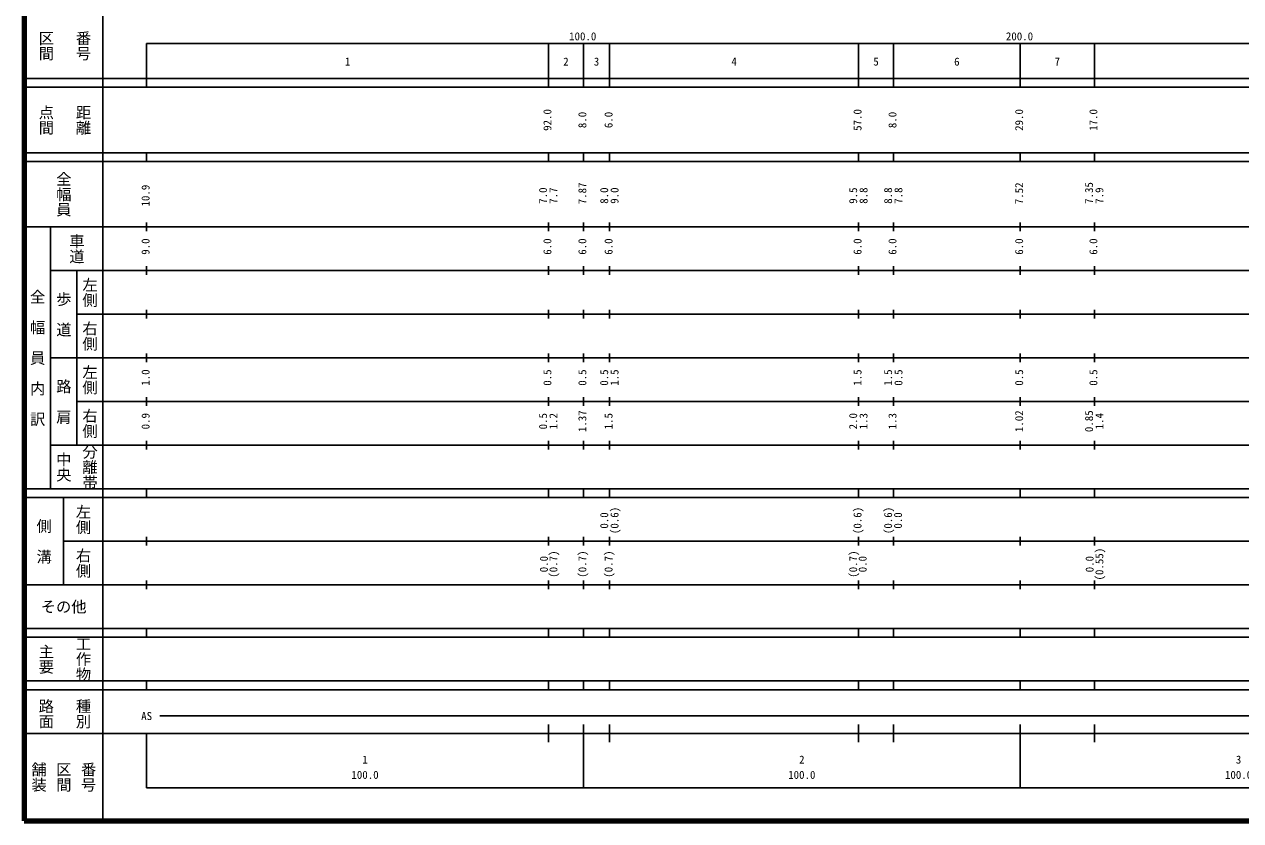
# Model space of a CAD drawing. Units: millimetres, scale not verified. Extents: x 40000 to 680000, y 20000 to 380000.
# Drawn here: x 40000 to 318481, y 20000 to 202409 of the extents above; entities that cross this region are included whole.
import ezdxf
from ezdxf.enums import TextEntityAlignment as Align

# ---------------------------------------------------------------- set-up
doc = ezdxf.new("R2010")
doc.units = ezdxf.units.MM
doc.header["$LTSCALE"] = 1000
doc.layers.add('M-TTL', color=2, linetype='Continuous', lineweight=140)
doc.layers.add('M-TTL-BAND', color=7, linetype='Continuous', lineweight=25)
doc.styles.add('@ＭＳ ゴシック', font='')
doc.styles.add('ＭＳ ゴシック', font='')
doc.styles.get('@ＭＳ ゴシック').set_extended_font_data('@MS Gothic')
doc.styles.get('ＭＳ ゴシック').set_extended_font_data('MS Gothic')

msp = doc.modelspace()

# ---------------------------------------------------------------- linework, layer by layer
at = {"layer": 'M-TTL'}
for p, q in [((40000, 380000), (40000, 20000)), ((40000, 20000), (680000, 20000))]:
    msp.add_line(p, q, dxfattribs=at)
at = {"layer": 'M-TTL-BAND'}
for p, q in [((58000, 370000), (58000, 20000)), ((68000, 198000), (579000, 198000)), ((68000, 198000), (68000, 188000)), ((160000, 188000), (160000, 198000)), ((168000, 188000), (168000, 198000)), ((174000, 188000), (174000, 198000)), ((231000, 188000), (231000, 198000)), ((239000, 188000), (239000, 198000)), ((268000, 188000), (268000, 198000)), ((285000, 188000), (285000, 198000)), ((40000, 190000), (579000, 190000)), ((40000, 188000), (579000, 188000)), ((40000, 173000), (579000, 173000)), ((68000, 171000), (68000, 173000)), ((160000, 171000), (160000, 173000)), ((168000, 171000), (168000, 173000)), ((174000, 171000), (174000, 173000)), ((231000, 171000), (231000, 173000)), ((239000, 171000), (239000, 173000)), ((268000, 171000), (268000, 173000)), ((285000, 171000), (285000, 173000)), ((40000, 171000), (579000, 171000)), ((40000, 156000), (579000, 156000)), ((46000, 96000), (46000, 156000)), ((68000, 155000), (68000, 157000)), ((160000, 155000), (160000, 157000)), ((168000, 155000), (168000, 157000)), ((174000, 155000), (174000, 157000)), ((231000, 155000), (231000, 157000)), ((239000, 155000), (239000, 157000)), ((268000, 155000), (268000, 157000)), ((285000, 155000), (285000, 157000)), ((46000, 146000), (579000, 146000)), ((52000, 146000), (52000, 106000)), ((68000, 145000), (68000, 147000)), ((160000, 145000), (160000, 147000)), ((168000, 145000), (168000, 147000)), ((174000, 145000), (174000, 147000)), ((231000, 145000), (231000, 147000)), ((239000, 145000), (239000, 147000)), ((268000, 145000), (268000, 147000)), ((285000, 145000), (285000, 147000)), ((68000, 135000), (68000, 137000)), ((160000, 135000), (160000, 137000)), ((168000, 135000), (168000, 137000)), ((174000, 135000), (174000, 137000)), ((231000, 135000), (231000, 137000)), ((239000, 135000), (239000, 137000)), ((268000, 135000), (268000, 137000)), ((285000, 135000), (285000, 137000)), ((52000, 136000), (579000, 136000)), ((46000, 126000), (579000, 126000)), ((68000, 125000), (68000, 127000)), ((160000, 125000), (160000, 127000)), ((168000, 125000), (168000, 127000)), ((174000, 125000), (174000, 127000)), ((231000, 125000), (231000, 127000)), ((239000, 125000), (239000, 127000)), ((268000, 125000), (268000, 127000)), ((285000, 125000), (285000, 127000)), ((68000, 115000), (68000, 117000)), ((160000, 115000), (160000, 117000)), ((168000, 115000), (168000, 117000)), ((174000, 115000), (174000, 117000)), ((231000, 115000), (231000, 117000)), ((239000, 115000), (239000, 117000)), ((268000, 115000), (268000, 117000)), ((285000, 115000), (285000, 117000)), ((52000, 116000), (579000, 116000)), ((46000, 106000), (579000, 106000)), ((68000, 105000), (68000, 107000)), ((160000, 105000), (160000, 107000)), ((168000, 105000), (168000, 107000)), ((174000, 105000), (174000, 107000)), ((231000, 105000), (231000, 107000)), ((239000, 105000), (239000, 107000)), ((268000, 105000), (268000, 107000)), ((285000, 105000), (285000, 107000)), ((40000, 96000), (579000, 96000)), ((68000, 94000), (68000, 96000)), ((160000, 94000), (160000, 96000)), ((168000, 94000), (168000, 96000)), ((174000, 94000), (174000, 96000)), ((231000, 94000), (231000, 96000)), ((239000, 94000), (239000, 96000)), ((268000, 94000), (268000, 96000)), ((285000, 94000), (285000, 96000)), ((40000, 94000), (579000, 94000)), ((49000, 94000), (49000, 74000)), ((49000, 84000), (579000, 84000)), ((68000, 83000), (68000, 85000)), ((160000, 83000), (160000, 85000)), ((168000, 83000), (168000, 85000)), ((174000, 83000), (174000, 85000)), ((231000, 83000), (231000, 85000)), ((239000, 83000), (239000, 85000)), ((268000, 83000), (268000, 85000)), ((285000, 83000), (285000, 85000)), ((40000, 74000), (579000, 74000)), ((68000, 73000), (68000, 75000)), ((160000, 73000), (160000, 75000)), ((168000, 73000), (168000, 75000)), ((174000, 73000), (174000, 75000)), ((231000, 73000), (231000, 75000)), ((239000, 73000), (239000, 75000)), ((268000, 73000), (268000, 75000)), ((285000, 73000), (285000, 75000)), ((40000, 64000), (579000, 64000)), ((40000, 62000), (579000, 62000)), ((68000, 62000), (68000, 64000)), ((160000, 62000), (160000, 64000)), ((168000, 62000), (168000, 64000)), ((174000, 62000), (174000, 64000)), ((231000, 62000), (231000, 64000)), ((239000, 62000), (239000, 64000)), ((268000, 62000), (268000, 64000)), ((285000, 62000), (285000, 64000)), ((40000, 52000), (579000, 52000)), ((68000, 50000), (68000, 52000)), ((160000, 50000), (160000, 52000)), ((168000, 50000), (168000, 52000)), ((174000, 50000), (174000, 52000)), ((231000, 50000), (231000, 52000)), ((239000, 50000), (239000, 52000)), ((268000, 50000), (268000, 52000)), ((285000, 50000), (285000, 52000)), ((40000, 50000), (579000, 50000)), ((71000, 44000), (565000, 44000)), ((160000, 38000), (160000, 42000)), ((168000, 27500), (168000, 42000)), ((174000, 38000), (174000, 42000)), ((231000, 38000), (231000, 42000)), ((239000, 38000), (239000, 42000)), ((268000, 27500), (268000, 42000)), ((285000, 38000), (285000, 42000)), ((40000, 40000), (579000, 40000)), ((68000, 40000), (68000, 27500)), ((68000, 27500), (579000, 27500))]:
    msp.add_line(p, q, dxfattribs=at)

# ---------------------------------------------------------------- texts
at = {"layer": 'M-TTL-BAND', "style": '@ＭＳ ゴシック'}
for s, p in [('区間', (45000, 197500)), ('番号', (53500, 197500)), ('点間', (45000, 180500)), ('距離', (53500, 180500)), ('全幅員', (49000, 163500)), ('車道', (52000, 151000)), ('左側', (55000, 141000)), ('全\u3000幅\u3000員\u3000内\u3000訳', (43000, 126000)), ('歩\u3000道', (49000, 136000)), ('右側', (55000, 131000)), ('左側', (55000, 121000)), ('路\u3000肩', (49000, 116000)), ('右側', (55000, 111000)), ('分離帯', (55000, 101000)), ('中央', (49000, 101000)), ('左側', (53500, 89000)), ('側\u3000溝', (44500, 84000)), ('右側', (53500, 79000)), ('工作物', (53500, 57000)), ('主要', (45000, 57000)), ('路面', (45000, 44500)), ('種別', (53500, 44500)), ('舗装', (43333, 30000)), ('区間', (49000, 30000)), ('番号', (54667, 30000))]:
    msp.add_text(s, height=2566, rotation=270, dxfattribs=at).set_placement(p, align=Align.MIDDLE_CENTER)
at = {"layer": 'M-TTL-BAND', "style": 'ＭＳ ゴシック'}
for s, p in [('100.0', (167844, 198195)), ('200.0', (267844, 198195)), ('1', (114000, 192405)), ('2', (164000, 192405)), ('3', (171000, 192405)), ('4', (202500, 192405)), ('5', (235000, 192405)), ('6', (253500, 192405)), ('7', (276500, 192405)), ('AS', (68000, 42500)), ('1', (118000, 32523)), ('2', (218000, 32523)), ('3', (318000, 32523)), ('100.0', (118000, 29033)), ('100.0', (218000, 29033)), ('100.0', (318000, 29033))]:
    msp.add_text(s, height=1833, dxfattribs=at).set_placement(p, align=Align.BOTTOM_CENTER)
for s, p in [('92.0', (161218, 180500)), ('8.0', (169218, 180500)), ('6.0', (175218, 180500)), ('57.0', (232218, 180500)), ('8.0', (240218, 180500)), ('29.0', (269218, 180500)), ('17.0', (286218, 180500)), ('10.9', (69218, 163174)), ('7.0', (160218, 163174)), ('7.7', (162588, 163174)), ('7.87', (169218, 163681)), ('8.0', (174218, 163174)), ('9.0', (176588, 163174)), ('9.5', (231218, 163174)), ('8.8', (233588, 163174)), ('8.8', (239218, 163174)), ('7.8', (241588, 163174)), ('7.52', (269218, 163693)), ('7.35', (285218, 163777)), ('7.9', (287588, 163174)), ('9.0', (69218, 151500)), ('6.0', (161218, 151500)), ('6.0', (169218, 151500)), ('6.0', (175218, 151500)), ('6.0', (232218, 151500)), ('6.0', (240218, 151500)), ('6.0', (269218, 151500)), ('6.0', (286218, 151500)), ('1.0', (69218, 121500)), ('0.5', (161218, 121500)), ('0.5', (169218, 121500)), ('0.5', (174218, 121500)), ('1.5', (176588, 121500)), ('1.5', (232218, 121500)), ('1.5', (239218, 121500)), ('0.5', (241588, 121500)), ('0.5', (269218, 121500)), ('0.5', (286218, 121500)), ('0.9', (69218, 111500)), ('0.5', (160218, 111500)), ('1.2', (162588, 111500)), ('1.37', (169218, 111500)), ('1.5', (175218, 111500)), ('2.0', (231218, 111500)), ('1.3', (233588, 111500)), ('1.3', (240218, 111500)), ('1.02', (269218, 111500)), ('0.85', (285218, 111500)), ('1.4', (287588, 111500)), ('0.0', (174225, 88764)), ('(0.6)', (176588, 88764)), ('(0.6)', (232218, 88764)), ('(0.6)', (239218, 88764)), ('0.0', (241492, 88764)), ('(0.7)', (162588, 78764)), ('(0.7)', (169218, 78764)), ('(0.7)', (175218, 78764)), ('(0.7)', (231218, 78764)), ('(0.55)', (287588, 78764)), ('0.0', (160411, 78764)), ('0.0', (233384, 78764)), ('0.0', (285355, 78764))]:
    msp.add_text(s, height=1833, rotation=90, dxfattribs=at).set_placement(p, align=Align.BOTTOM_CENTER)
msp.add_text('その他', height=2566, dxfattribs=at).set_placement((49000, 69000), align=Align.MIDDLE_CENTER)

doc.saveas('drawing.dxf')
